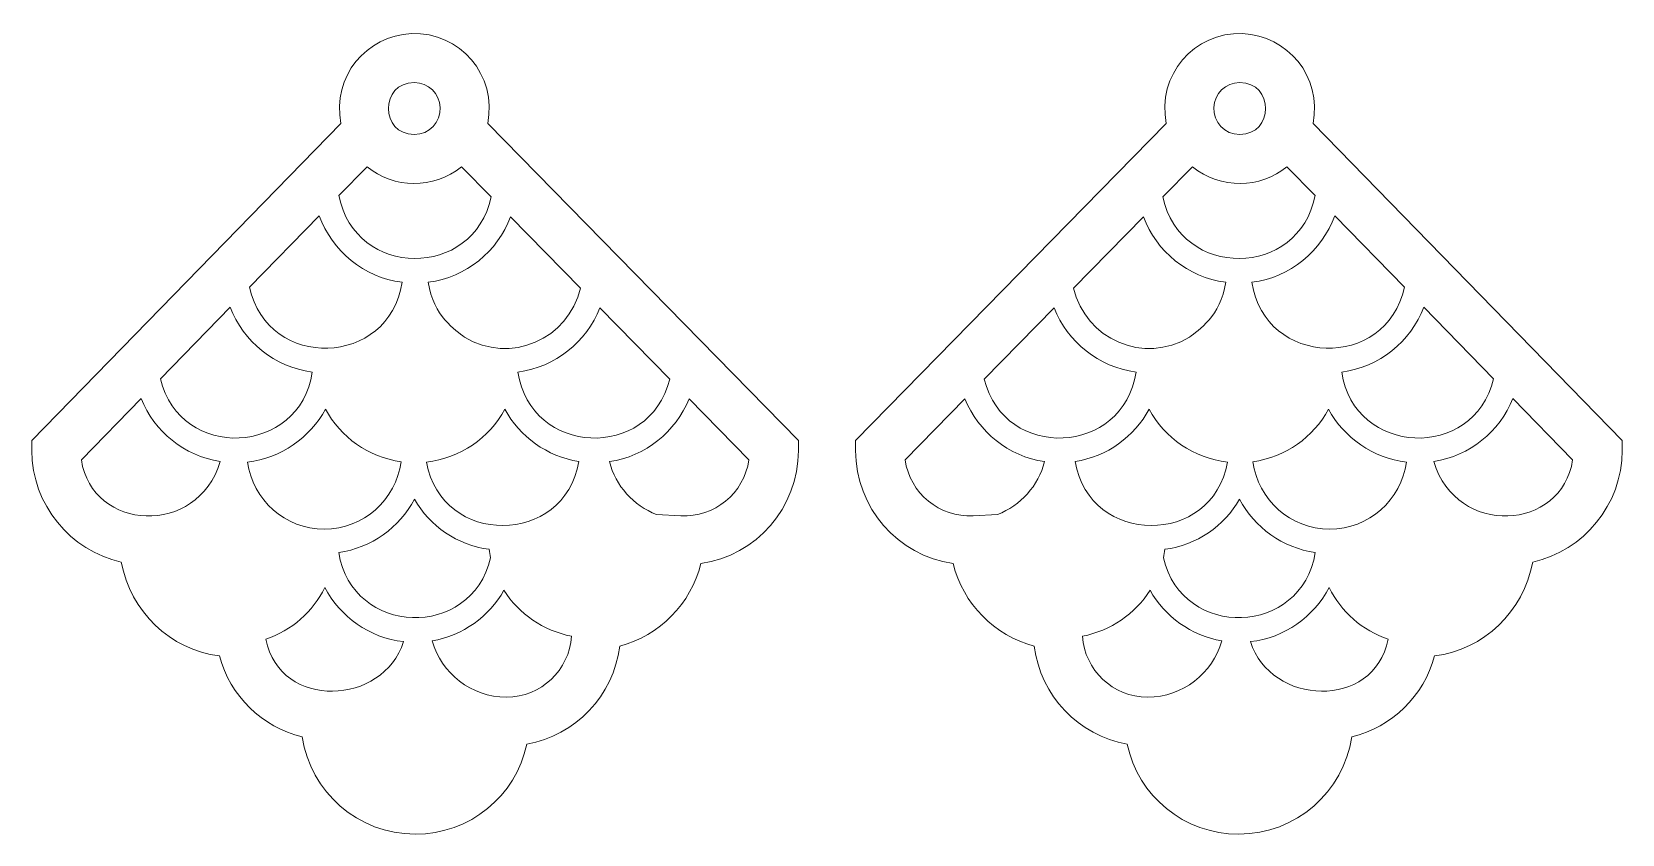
# Model space of a CAD drawing. Header units: inches. Extents: x 14 to 274, y 8 to 139.
import ezdxf

# ---------------------------------------------------------------- set-up
doc = ezdxf.new("R2010")
doc.units = ezdxf.units.IN
doc.header["$MEASUREMENT"] = 0
doc.layers.add('_U+0421_U+043B_U+043E_U+0439 1', color=7, linetype='Continuous')

msp = doc.modelspace()

# ---------------------------------------------------------------- linework, layer by layer
at = {"layer": '_U+0421_U+043B_U+043E_U+0439 1', "color": 1, "lineweight": 9, "true_color": 0xff0000}
for points, knots in [([(88.53, 123.73), (90.12, 131.61), (83.98, 138.7), (76.09, 138.41), (68.73, 138.15), (63.02, 131.37), (64.53, 123.75), (64.53, 123.75), (14, 71.92), (14, 71.92), (14, 71.92), (14, 70.29), (14, 70.29), (14, 61.47), (20.3, 53.94), (28.63, 52.07), (30.13, 44.03), (36.61, 37.76), (44.67, 36.74), (46.43, 30.21), (51.63, 25.13), (58.21, 23.52), (59.55, 14.54), (67.32, 7.63), (76.67, 7.63), (85.65, 7.63), (93.11, 13.87), (94.92, 22.31), (102.88, 23.75), (109.1, 30.24), (110.12, 38.33), (116.65, 40.08), (121.75, 45.27), (123.39, 51.83), (132.4, 53.15), (139.33, 60.92), (139.33, 70.29), (139.33, 70.29), (139.33, 71.93), (139.33, 71.93), (139.33, 71.93), (88.53, 123.73), (88.53, 123.73)], [0, 0, 0, 0, 1, 1, 1, 2, 2, 2, 3, 3, 3, 4, 4, 4, 5, 5, 5, 6, 6, 6, 7, 7, 7, 8, 8, 8, 9, 9, 9, 10, 10, 10, 11, 11, 11, 12, 12, 12, 13, 13, 13, 14, 14, 14, 14]), ([(148.67, 71.93), (148.67, 71.93), (148.67, 70.29), (148.67, 70.29), (148.67, 60.92), (155.6, 53.15), (164.62, 51.83), (166.25, 45.27), (171.34, 40.08), (177.88, 38.33), (178.9, 30.24), (185.12, 23.75), (193.08, 22.31), (194.88, 13.87), (202.35, 7.63), (211.33, 7.63), (220.68, 7.63), (228.45, 14.54), (229.79, 23.52), (236.37, 25.13), (241.57, 30.21), (243.33, 36.74), (251.39, 37.76), (257.87, 44.03), (259.37, 52.07), (267.7, 53.94), (274, 61.47), (274, 70.29), (274, 70.29), (274, 71.92), (274, 71.92), (274, 71.92), (223.46, 123.75), (223.46, 123.75), (224.98, 131.37), (219.27, 138.15), (211.91, 138.41), (204.01, 138.7), (197.88, 131.6), (199.47, 123.72), (199.47, 123.72), (148.67, 71.93), (148.67, 71.93)], [0, 0, 0, 0, 1, 1, 1, 2, 2, 2, 3, 3, 3, 4, 4, 4, 5, 5, 5, 6, 6, 6, 7, 7, 7, 8, 8, 8, 9, 9, 9, 10, 10, 10, 11, 11, 11, 12, 12, 12, 13, 13, 13, 14, 14, 14, 14]), ([(76.54, 130.42), (78.81, 130.42), (80.7, 128.62), (80.78, 126.33), (80.87, 123.92), (78.95, 121.92), (76.53, 121.92), (70.93, 121.92), (70.89, 130.42), (76.54, 130.42)], [0, 0, 0, 0, 1, 1, 1, 2, 2, 2, 3, 3, 3, 3]), ([(211.47, 121.92), (209.05, 121.92), (207.13, 123.92), (207.22, 126.33), (207.3, 128.62), (209.19, 130.42), (211.46, 130.42), (217.11, 130.42), (217.07, 121.92), (211.47, 121.92)], [0, 0, 0, 0, 1, 1, 1, 2, 2, 2, 3, 3, 3, 3]), ([(84.25, 116.67), (84.25, 116.67), (89.08, 111.75), (89.08, 111.75), (86.3, 98.2), (66.76, 98.37), (64.22, 111.97), (64.22, 111.97), (68.8, 116.66), (68.8, 116.66), (73.17, 113.1), (79.64, 112.91), (84.25, 116.67)], [0, 0, 0, 0, 1, 1, 1, 2, 2, 2, 3, 3, 3, 4, 4, 4, 4]), ([(219.2, 116.66), (219.2, 116.66), (223.78, 111.97), (223.78, 111.97), (221.24, 98.36), (201.7, 98.2), (198.92, 111.74), (198.92, 111.74), (203.75, 116.67), (203.75, 116.67), (208.37, 112.91), (214.83, 113.1), (219.2, 116.66)], [0, 0, 0, 0, 1, 1, 1, 2, 2, 2, 3, 3, 3, 4, 4, 4, 4]), ([(74.52, 97.78), (72.48, 83.92), (52.55, 83.21), (49.61, 96.99), (49.61, 96.99), (61, 108.66), (61, 108.66), (63.08, 102.89), (68.25, 98.6), (74.52, 97.78)], [0, 0, 0, 0, 1, 1, 1, 2, 2, 2, 3, 3, 3, 3]), ([(84.75, 88.83), (83.29, 89.98), (79.64, 92.19), (78.82, 97.78), (85.02, 98.59), (90.15, 102.81), (92.27, 108.49), (92.27, 108.49), (103.68, 96.85), (103.68, 96.85), (101.8, 88.46), (92.19, 84.28), (84.75, 88.83)], [0, 0, 0, 0, 1, 1, 1, 2, 2, 2, 3, 3, 3, 4, 4, 4, 4]), ([(184.32, 96.85), (184.32, 96.85), (195.73, 108.49), (195.73, 108.49), (197.85, 102.81), (202.98, 98.59), (209.18, 97.78), (208.36, 92.19), (204.71, 89.98), (203.25, 88.83), (195.81, 84.28), (186.2, 88.46), (184.32, 96.85)], [0, 0, 0, 0, 1, 1, 1, 2, 2, 2, 3, 3, 3, 4, 4, 4, 4]), ([(227, 108.66), (227, 108.66), (238.39, 96.99), (238.39, 96.99), (235.45, 83.21), (215.52, 83.92), (213.48, 97.78), (219.75, 98.6), (224.92, 102.89), (227, 108.66)], [0, 0, 0, 0, 1, 1, 1, 2, 2, 2, 3, 3, 3, 3]), ([(59.85, 83.12), (57.83, 69.38), (38.25, 68.51), (35.02, 82.02), (35.02, 82.02), (46.43, 93.72), (46.43, 93.72), (48.58, 88.09), (53.69, 83.92), (59.85, 83.12)], [0, 0, 0, 0, 1, 1, 1, 2, 2, 2, 3, 3, 3, 3]), ([(93.48, 83.12), (99.61, 83.91), (104.69, 88.03), (106.86, 93.61), (106.86, 93.61), (118.29, 81.96), (118.29, 81.96), (115, 68.5), (95.5, 69.41), (93.48, 83.12)], [0, 0, 0, 0, 1, 1, 1, 2, 2, 2, 3, 3, 3, 3]), ([(169.71, 81.96), (169.71, 81.96), (181.14, 93.61), (181.14, 93.61), (183.31, 88.03), (188.39, 83.91), (194.52, 83.12), (192.5, 69.41), (173, 68.5), (169.71, 81.96)], [0, 0, 0, 0, 1, 1, 1, 2, 2, 2, 3, 3, 3, 3]), ([(241.57, 93.72), (241.57, 93.72), (252.98, 82.02), (252.98, 82.02), (249.75, 68.51), (230.17, 69.38), (228.15, 83.12), (234.32, 83.92), (239.42, 88.09), (241.57, 93.72)], [0, 0, 0, 0, 1, 1, 1, 2, 2, 2, 3, 3, 3, 3]), ([(31.87, 78.79), (34.02, 73.4), (38.91, 69.41), (44.8, 68.51), (41.11, 56.12), (23.81, 57.1), (22.11, 68.78), (22.11, 68.78), (31.87, 78.79), (31.87, 78.79)], [0, 0, 0, 0, 1, 1, 1, 2, 2, 2, 3, 3, 3, 3]), ([(120.13, 59.64), (120.13, 59.64), (116.13, 59.85), (116.13, 59.85), (112.35, 61.31), (109.45, 64.52), (108.42, 68.49), (114.35, 69.36), (119.27, 73.35), (121.45, 78.74), (121.45, 78.74), (131.23, 68.77), (131.23, 68.77), (130.44, 63.32), (125.58, 59.34), (120.13, 59.64)], [0, 0, 0, 0, 1, 1, 1, 2, 2, 2, 3, 3, 3, 4, 4, 4, 5, 5, 5, 5]), ([(156.77, 68.77), (156.77, 68.77), (166.55, 78.74), (166.55, 78.74), (168.73, 73.35), (173.65, 69.36), (179.58, 68.49), (178.55, 64.52), (175.65, 61.31), (171.87, 59.85), (171.87, 59.85), (167.87, 59.64), (167.87, 59.64), (162.42, 59.34), (157.56, 63.32), (156.77, 68.77)], [0, 0, 0, 0, 1, 1, 1, 2, 2, 2, 3, 3, 3, 4, 4, 4, 5, 5, 5, 5]), ([(265.89, 68.78), (264.19, 57.1), (246.89, 56.12), (243.2, 68.51), (249.09, 69.41), (253.98, 73.4), (256.13, 78.79), (256.13, 78.79), (265.89, 68.78), (265.89, 68.78)], [0, 0, 0, 0, 1, 1, 1, 2, 2, 2, 3, 3, 3, 3]), ([(61.82, 57.45), (55.41, 57.45), (50.11, 62.24), (49.28, 68.42), (54.78, 69.06), (59.47, 72.39), (62, 77.06), (64.47, 72.49), (69.02, 69.22), (74.37, 68.47), (73.56, 62.26), (68.24, 57.45), (61.82, 57.45)], [0, 0, 0, 0, 1, 1, 1, 2, 2, 2, 3, 3, 3, 4, 4, 4, 4]), ([(91.33, 77.06), (93.77, 72.56), (98.21, 69.33), (103.44, 68.51), (101.05, 54.62), (81.02, 54.53), (78.52, 68.4), (84.06, 69.02), (88.79, 72.36), (91.33, 77.06)], [0, 0, 0, 0, 1, 1, 1, 2, 2, 2, 3, 3, 3, 3]), ([(209.49, 68.4), (206.98, 54.53), (186.95, 54.62), (184.56, 68.51), (189.79, 69.32), (194.24, 72.56), (196.67, 77.05), (199.21, 72.36), (203.94, 69.02), (209.49, 68.4)], [0, 0, 0, 0, 1, 1, 1, 2, 2, 2, 3, 3, 3, 3]), ([(213.63, 68.47), (218.98, 69.22), (223.53, 72.49), (226, 77.05), (228.53, 72.39), (233.22, 69.06), (238.72, 68.42), (237.89, 62.23), (232.59, 57.45), (226.18, 57.45), (219.76, 57.45), (214.44, 62.26), (213.63, 68.47)], [0, 0, 0, 0, 1, 1, 1, 2, 2, 2, 3, 3, 3, 4, 4, 4, 4]), ([(64.17, 53.63), (69.55, 54.4), (74.1, 57.72), (76.55, 62.34), (79.08, 57.97), (83.54, 54.85), (88.77, 54.16), (88.83, 53.69), (88.9, 53.24), (89, 52.79), (85.88, 39.28), (66.35, 39.95), (64.17, 53.63)], [0, 0, 0, 0, 1, 1, 1, 2, 2, 2, 3, 3, 3, 4, 4, 4, 4]), ([(199, 52.79), (199.1, 53.24), (199.17, 53.69), (199.23, 54.16), (204.46, 54.85), (208.92, 57.97), (211.45, 62.34), (213.9, 57.72), (218.45, 54.4), (223.83, 53.63), (221.65, 39.95), (202.12, 39.28), (199, 52.79)], [0, 0, 0, 0, 1, 1, 1, 2, 2, 2, 3, 3, 3, 4, 4, 4, 4]), ([(52.25, 39.47), (56.48, 40.89), (59.95, 43.96), (61.9, 47.92), (64.42, 43.13), (69.18, 39.71), (74.78, 39.08), (71.48, 28.62), (54.66, 27.8), (52.25, 39.47)], [0, 0, 0, 0, 1, 1, 1, 2, 2, 2, 3, 3, 3, 3]), ([(91.61, 30.02), (91.61, 30.02), (91.61, 30.02), (91.61, 30.02), (85.83, 30.02), (80.95, 33.92), (79.44, 39.21), (84.48, 40.06), (88.76, 43.17), (91.19, 47.48), (93.63, 43.63), (97.59, 40.84), (102.24, 39.98), (101.87, 34.43), (97.25, 30.02), (91.61, 30.02)], [0, 0, 0, 0, 1, 1, 1, 2, 2, 2, 3, 3, 3, 4, 4, 4, 5, 5, 5, 5]), ([(185.76, 39.98), (190.41, 40.84), (194.37, 43.63), (196.81, 47.48), (199.24, 43.18), (203.52, 40.06), (208.56, 39.21), (207.05, 33.92), (202.17, 30.02), (196.39, 30.02), (196.39, 30.02), (196.39, 30.02), (196.39, 30.02), (190.75, 30.02), (186.13, 34.43), (185.76, 39.98)], [0, 0, 0, 0, 1, 1, 1, 2, 2, 2, 3, 3, 3, 4, 4, 4, 5, 5, 5, 5]), ([(213.22, 39.08), (218.82, 39.71), (223.58, 43.13), (226.09, 47.92), (228.05, 43.96), (231.52, 40.89), (235.75, 39.47), (233.34, 27.8), (216.52, 28.62), (213.22, 39.08)], [0, 0, 0, 0, 1, 1, 1, 2, 2, 2, 3, 3, 3, 3])]:
    msp.add_open_spline(points, degree=3, knots=knots, dxfattribs=at)

doc.saveas('drawing.dxf')
